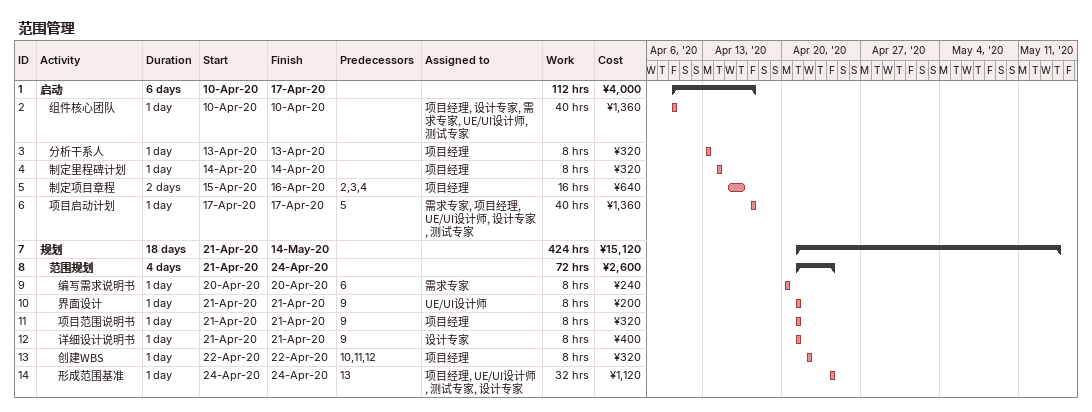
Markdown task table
范围管理

| ID | Level | Task | Duration | Start | Finish | Predecessors | Resources | Work (h) | Cost (¥) |
|---|---|---|---|---|---|---|---|---|---|
| 1 | 1 | **启动** | 6d | 2020-04-10 | 2020-04-17 |  |  | 112 | 4000 |
| 2 | 2 | 组件核心团队 | 1d | 2020-04-10 | 2020-04-10 |  | 项目经理, 设计专家, 需求专家, UE/UI设计师, 测试专家 | 40 | 1360 |
| 3 | 2 | 分析干系人 | 1d | 2020-04-13 | 2020-04-13 |  | 项目经理 | 8 | 320 |
| 4 | 2 | 制定里程碑计划 | 1d | 2020-04-14 | 2020-04-14 |  | 项目经理 | 8 | 320 |
| 5 | 2 | 制定项目章程 | 2d | 2020-04-15 | 2020-04-16 | 2, 3, 4 | 项目经理 | 16 | 640 |
| 6 | 2 | 项目启动计划 | 1d | 2020-04-17 | 2020-04-17 | 5 | 需求专家, 项目经理, UE/UI设计师, 设计专家, 测试专家 | 40 | 1360 |
| 7 | 1 | **规划** | 18d | 2020-04-21 | 2020-05-14 |  |  | 424 | 15120 |
| 8 | 2 | **范围规划** | 4d | 2020-04-21 | 2020-04-24 |  |  | 72 | 2600 |
| 9 | 3 | 编写需求说明书 | 1d | 2020-04-20 | 2020-04-20 | 6 | 需求专家 | 8 | 240 |
| 10 | 3 | 界面设计 | 1d | 2020-04-21 | 2020-04-21 | 9 | UE/UI设计师 | 8 | 200 |
| 11 | 3 | 项目范围说明书 | 1d | 2020-04-21 | 2020-04-21 | 9 | 项目经理 | 8 | 320 |
| 12 | 3 | 详细设计说明书 | 1d | 2020-04-21 | 2020-04-21 | 9 | 设计专家 | 8 | 400 |
| 13 | 3 | 创建WBS | 1d | 2020-04-22 | 2020-04-22 | 10, 11, 12 | 项目经理 | 8 | 320 |
| 14 | 3 | 形成范围基准 | 1d | 2020-04-24 | 2020-04-24 | 13 | 项目经理, UE/UI设计师, 测试专家, 设计专家 | 32 | 1120 |
